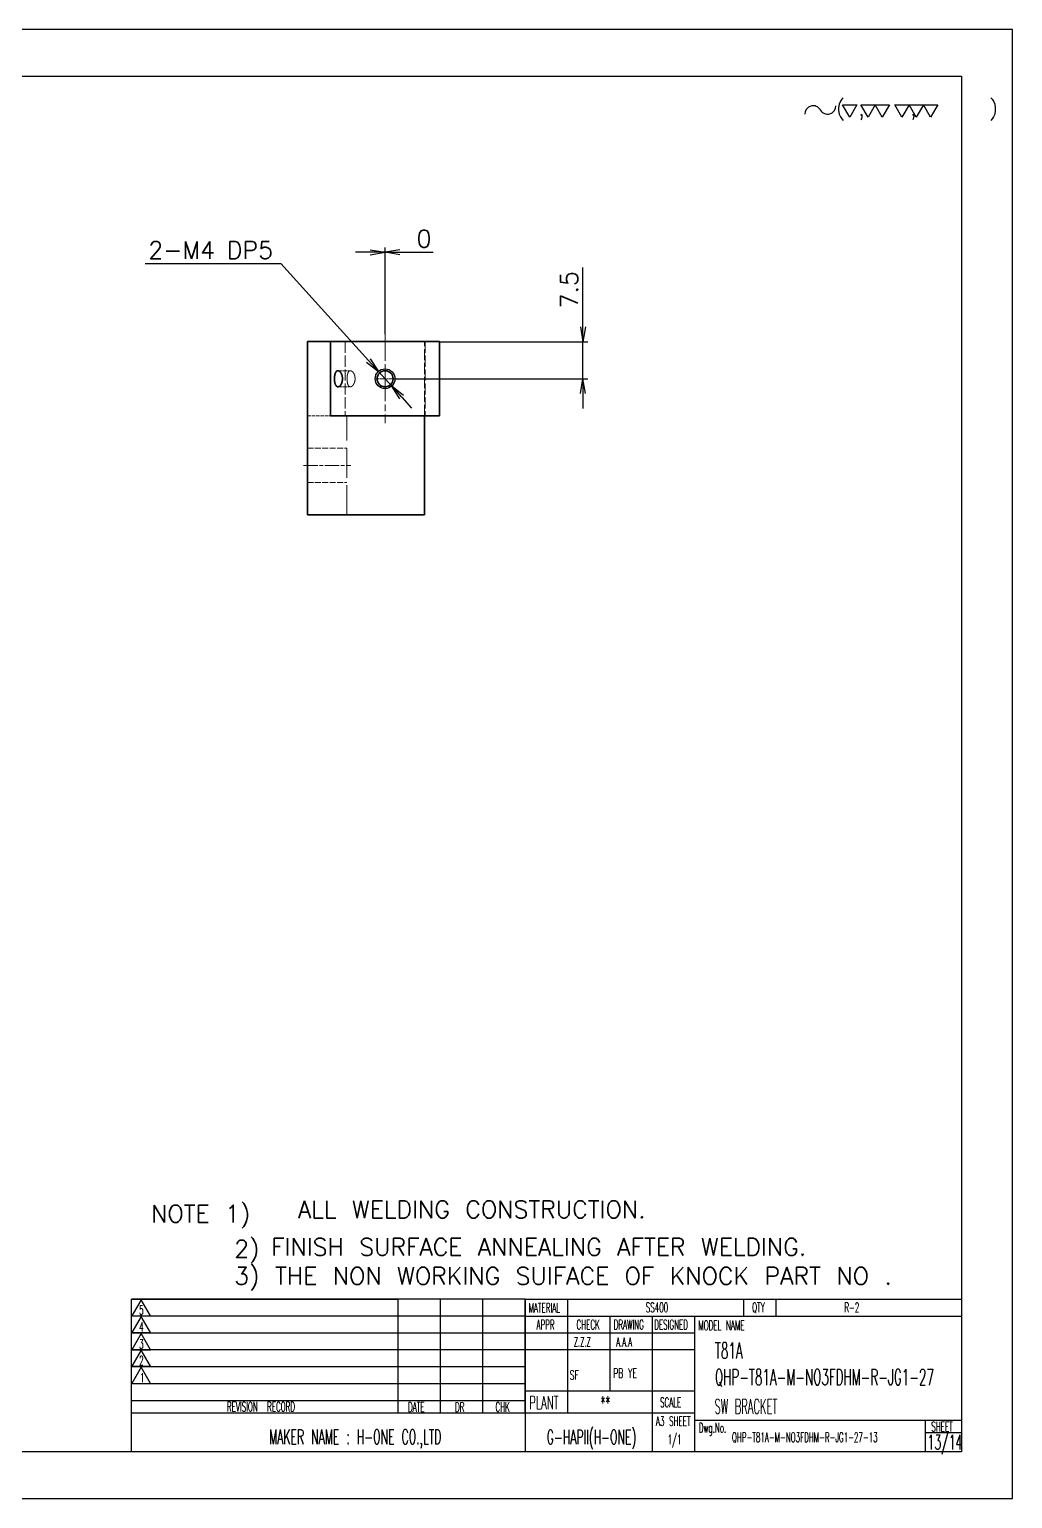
# Model space of a CAD drawing. Header units: inches. Extents: x 23 to 1845, y 4 to 536.
# Drawn here: x 933.1 to 1131.9, y 20.8 to 317.8 of the extents above; entities that cross this region are included whole.
import ezdxf

# ---------------------------------------------------------------- set-up
doc = ezdxf.new("R2010")
doc.units = ezdxf.units.IN
doc.header["$MEASUREMENT"] = 0
doc.linetypes.add('AM_ISO02W050', pattern=[7.5, 6, -1.5])
doc.linetypes.add('AM_ISO08W050', pattern=[18, 12, -1.5, 3, -1.5])
doc.layers.add('AM_7', color=2, linetype='AM_ISO08W050', lineweight=25)
doc.layers.add('AM_HID', color=1, linetype='AM_ISO02W050', lineweight=25)
for name, color, linetype in [('list', 3, 'Continuous'), ('title_frame', 7, 'Continuous'), ('word_dim', 253, 'Continuous')]:
    doc.layers.add(name, color=color, linetype=linetype)
doc.styles.add('MX_NOTE_STANDARD', font='txt.shx', dxfattribs={"bigfont": 'bigfont.shx'})
doc.styles.get("Standard").update_dxf_attribs({"font": 'txt', "bigfont": 'gbcbig.shx'})
doc.dimstyles.new('STANDARD 1-1', dxfattribs={"dimtxt": 3.5, "dimasz": 3, "dimexe": 1, "dimexo": 0, "dimgap": 1, "dimtad": 3, "dimdsep": 46, "dimtxsty": 'Standard', "dimblk1": 'OPEN', "dimblk2": 'OPEN', "dimsah": 1, "dimcen": 0, "dimclrd": 256, "dimclre": 256, "dimclrt": 3, "dimazin": 2, "dimtfac": 1, "dimtmove": 0, "dimatfit": 3, "dimldrblk": 'OPEN', "dimfxl": 0, "dimtolj": 1, "dimlwd": 25, "dimlwe": 25, "dimarcsym": 0})
doc.dimstyles.new('STANDARD 1-1$3', dxfattribs={"dimtxt": 3.5, "dimasz": 3, "dimexe": 1, "dimexo": 0, "dimgap": 1, "dimtad": 3, "dimtoh": 1, "dimdsep": 46, "dimtxsty": 'Standard', "dimblk1": 'OPEN', "dimblk2": 'OPEN', "dimsah": 1, "dimcen": 0, "dimclrd": 256, "dimclre": 256, "dimclrt": 3, "dimazin": 2, "dimtfac": 1, "dimtmove": 0, "dimatfit": 3, "dimldrblk": 'OPEN', "dimfxl": 0, "dimtolj": 1, "dimlwd": 25, "dimlwe": 25, "dimarcsym": 0})

# ---------------------------------------------------------------- blocks, each defined once
blk = doc.blocks.new('shiage0')
at = {"layer": 'word_dim', "color": 3, "linetype": 'Continuous'}
for centre, start, end in [((1.69, 0), 30, 180), ((4.61, 1.69), 210, 0)]:
    blk.add_arc(centre, 1.69, start, end, dxfattribs=at)
blk = doc.blocks.new('_Open')
at = {"color": 0, "lineweight": -2}
for p, q in [((-1, 0.167), (0, 0)), ((-1, -0.167), (0, 0)), ((0, 0), (-1, 0))]:
    blk.add_line(p, q, dxfattribs=at)
blk = doc.blocks.new('*D67')
at = {"layer": 'DEFPOINTS', "color": 0, "ltscale": 2, "transparency": 16777216}
for p in [(1016.05, 254.68), (1045.04, 254.68), (1007.16, 247.18)]:
    blk.add_point(p, dxfattribs=at)
at = {"layer": 'word_dim', "lineweight": 25, "ltscale": 2, "transparency": 16777216}
for p, q in [((1045.04, 257.68), (1045.04, 269.68)), ((1016.05, 254.68), (1046.04, 254.68)), ((1045.04, 247.18), (1045.04, 254.68)), ((1007.16, 247.18), (1046.04, 247.18)), ((1045.04, 244.18), (1045.04, 241.18))]:
    blk.add_line(p, q, dxfattribs=at)
at = {"layer": 'word_dim', "lineweight": 25, "ltscale": 2, "transparency": 16777216, "xscale": 3, "yscale": 3, "zscale": 3}
for p, rotation in [((1045.04, 254.68), 270), ((1045.04, 247.18), 90)]:
    blk.add_blockref('_Open', p, dxfattribs=dict(at, rotation=rotation))
at = {"layer": 'word_dim', "color": 3, "ltscale": 2, "transparency": 16777216, "insert": (1042.29, 265.18), "char_height": 3.5, "attachment_point": 5, "rotation": 90}
blk.add_mtext('\\A1;7.5', dxfattribs=at)
blk = doc.blocks.new('*D68')
at = {"layer": 'DEFPOINTS', "color": 0, "ltscale": 2, "transparency": 16777216}
for p in [(1005.05, 272.75), (1005.05, 256.18), (1005.05, 256.18)]:
    blk.add_point(p, dxfattribs=at)
at = {"layer": 'word_dim', "lineweight": 25, "ltscale": 2, "transparency": 16777216}
for p, q in [((1005.05, 256.18), (1005.05, 273.75)), ((1005.05, 256.18), (1005.05, 273.75)), ((1002.05, 272.75), (999.05, 272.75)), ((1008.05, 272.75), (1014.8, 272.75))]:
    blk.add_line(p, q, dxfattribs=at)
at = {"layer": 'word_dim', "lineweight": 25, "ltscale": 2, "transparency": 16777216, "xscale": 3, "yscale": 3, "zscale": 3}
blk.add_blockref('_Open', (1005.05, 272.75), dxfattribs=at)
at = {"layer": 'word_dim', "lineweight": 25, "ltscale": 2, "transparency": 16777216, "xscale": 3, "yscale": 3, "zscale": 3, "rotation": 180}
blk.add_blockref('_Open', (1005.05, 272.75), dxfattribs=at)
at = {"layer": 'word_dim', "color": 3, "ltscale": 2, "transparency": 16777216, "insert": (1012.93, 275.5), "char_height": 3.5, "attachment_point": 5}
blk.add_mtext('\\A1;0', dxfattribs=at)
blk = doc.blocks.new('*D69')
at = {"layer": 'DEFPOINTS', "color": 0, "ltscale": 2, "transparency": 16777216}
for p in [(1003.71, 248.67), (1006.39, 245.7)]:
    blk.add_point(p, dxfattribs=at)
at = {"layer": 'word_dim', "lineweight": 25, "ltscale": 2, "transparency": 16777216}
for p, q in [((956.57, 270.45), (984.01, 270.45)), ((984.01, 270.45), (1001.7, 250.89)), ((1006.39, 245.7), (1003.71, 248.67)), ((1008.41, 243.47), (1010.42, 241.25))]:
    blk.add_line(p, q, dxfattribs=at)
at = {"layer": 'word_dim', "lineweight": 25, "ltscale": 2, "transparency": 16777216, "xscale": 3, "yscale": 3, "zscale": 3}
for p, rotation in [((1003.71, 248.67), 312.1323329685692), ((1006.39, 245.7), 132.1323329685693)]:
    blk.add_blockref('_Open', p, dxfattribs=dict(at, rotation=rotation))
at = {"layer": 'word_dim', "color": 3, "ltscale": 2, "transparency": 16777216, "insert": (969.79, 273.2), "char_height": 3.5, "attachment_point": 5}
blk.add_mtext('\\A1;{\\Fromans,bigfont|c134;2-M4 DP5}', dxfattribs=at)

msp = doc.modelspace()

# ---------------------------------------------------------------- linework, layer by layer
at = {"color": 7, "lineweight": 35, "ltscale": 0.117493}
msp.add_line((994.05272, 254.68322), (989.353, 254.68322), dxfattribs=at)
at = {"color": 7, "lineweight": 35}
for p, q in [((989.353, 219.68322), (989.353, 254.68322)), ((1013.05276, 219.68322), (1013.05274, 239.68323)), ((1013.05276, 219.68322), (989.353, 219.68322))]:
    msp.add_line(p, q, dxfattribs=at)
at = {"color": 7, "lineweight": 35, "ltscale": 0.469454}
for p, q in [((994.05273, 254.68322), (1012.83091, 254.68323)), ((994.05274, 239.68322), (1012.83091, 239.68323))]:
    msp.add_line(p, q, dxfattribs=at)
at = {"color": 7, "lineweight": 35, "ltscale": 0.375}
for p, q in [((994.05273, 254.68322), (994.05274, 239.68322)), ((1016.05273, 254.68323), (1016.05274, 239.68323))]:
    msp.add_line(p, q, dxfattribs=at)
at = {"color": 7, "lineweight": 35, "ltscale": 0.080546}
for p, q in [((1012.83091, 254.68323), (1016.05273, 254.68323)), ((1012.83091, 239.68323), (1016.05274, 239.68323))]:
    msp.add_line(p, q, dxfattribs=at)
at = {"color": 7, "lineweight": 35}
msp.add_circle((1005.05276, 247.18322), 1.621, dxfattribs=at)
for points, knots in [([(994.89515, 247.96037), (994.8317, 247.66032), (994.80358, 247.32644), (994.80583, 246.98247), (994.8625, 246.40136), (995.02901, 245.93294), (995.12337, 245.76255), (995.26777, 245.62148), (995.43387, 245.57136), (995.46426, 245.56537), (995.49501, 245.5624), (995.5261, 245.56242)], [0, 0, 0, 0, 0, 0, 2.899759697, 2.899759697, 2.899759697, 5.073768773, 5.073768773, 5.073768773, 5.546826037, 5.546826037, 5.546826037, 5.546826037, 5.546826037, 5.546826037]), ([(994.89515, 247.96037), (994.93825, 248.16423), (994.99766, 248.35247), (995.07519, 248.51777), (995.21101, 248.69447), (995.37592, 248.77958), (995.42505, 248.79592), (995.47524, 248.80396), (995.52635, 248.80396)], [0, 0, 0, 0, 0, 0, 1.970074443, 1.970074443, 1.970074443, 2.747643967, 2.747643967, 2.747643967, 2.747643967, 2.747643967, 2.747643967]), ([(995.52635, 248.80396), (995.62925, 248.80396), (995.73587, 248.77136), (995.84144, 248.70675), (996.08424, 248.48482), (996.27337, 248.13659), (996.35755, 247.90116), (996.43835, 247.51907), (996.44518, 247.12443), (996.43867, 246.98937), (996.41571, 246.78858), (996.37325, 246.59465), (996.35675, 246.53022), (996.33823, 246.4674), (996.3177, 246.40608)], [0, 0, 0, 0, 0, 0, 1.565438979, 1.565438979, 1.565438979, 3.826784405, 3.826784405, 3.826784405, 5.004505367, 5.004505367, 5.004505367, 5.60241359, 5.60241359, 5.60241359, 5.60241359, 5.60241359, 5.60241359]), ([(995.5261, 245.56242), (995.61446, 245.56248), (995.70558, 245.58667), (995.79644, 245.63457), (995.95739, 245.76026), (996.09927, 245.9442), (996.15968, 246.03989), (996.22762, 246.17103), (996.2845, 246.31288), (996.2961, 246.34355), (996.30716, 246.37462), (996.3177, 246.40608)], [0, 0, 0, 0, 0, 0, 1.344534595, 1.344534595, 1.344534595, 2.477856428, 2.477856428, 2.477856428, 2.784639233, 2.784639233, 2.784639233, 2.784639233, 2.784639233, 2.784639233])]:
    msp.add_open_spline(points, degree=5, knots=knots, dxfattribs=at)
at = {"layer": 'AM_7', "lineweight": 13, "ltscale": 0.450015}
msp.add_line((1005.05273, 256.18328), (1005.05274, 238.18267), dxfattribs=at)
at = {"layer": 'AM_7', "lineweight": 13, "ltscale": 0.105365}
for p, q in [((1007.16006, 247.18322), (1002.94546, 247.18322)), ((1005.05276, 249.29052), (1005.05276, 245.07592))]:
    msp.add_line(p, q, dxfattribs=at)
at = {"layer": 'AM_7', "lineweight": 13, "ltscale": 0.24}
msp.add_line((988.55299, 229.68322), (998.153, 229.68322), dxfattribs=at)
at = {"layer": 'AM_HID', "lineweight": 13, "ltscale": 0.475}
msp.add_line((1013.05273, 254.68322), (994.05272, 254.68322), dxfattribs=at)
at = {"layer": 'AM_HID', "lineweight": 13, "ltscale": 0.375}
for p, q in [((996.95273, 254.68322), (996.95274, 239.68322)), ((1013.05274, 239.68323), (1013.05273, 254.68322)), ((1013.15273, 254.68323), (1013.15274, 239.68323))]:
    msp.add_line(p, q, dxfattribs=at)
at = {"layer": 'AM_HID', "lineweight": 13, "ltscale": 0.06279}
msp.add_line((995.52653, 248.80423), (998.03815, 248.80423), dxfattribs=at)
at = {"layer": 'AM_HID', "lineweight": 13, "ltscale": 0.062789}
msp.add_line((995.52657, 245.56223), (998.03811, 245.56223), dxfattribs=at)
at = {"layer": 'AM_HID', "lineweight": 13, "ltscale": 0.117493}
msp.add_line((989.353, 239.68328), (994.05272, 239.68328), dxfattribs=at)
at = {"layer": 'AM_HID', "lineweight": 13}
msp.add_line((997.353, 219.68322), (997.353, 239.68328), dxfattribs=at)
at = {"layer": 'AM_HID', "lineweight": 13, "ltscale": 0.2}
for p, q in [((989.353, 233.18322), (997.353, 233.18322)), ((989.353, 226.18322), (997.353, 226.18322))]:
    msp.add_line(p, q, dxfattribs=at)
at = {"layer": 'AM_HID', "lineweight": 13}
for points, knots in [([(997.43566, 247.96037), (997.37901, 247.66019), (997.35526, 247.32623), (997.35733, 246.98124), (997.40542, 246.40037), (997.55672, 245.93222), (997.64426, 245.76163), (997.78286, 245.62076), (997.94683, 245.5711), (997.97702, 245.56519), (998.0077, 245.56232), (998.03884, 245.56245)], [0, 0, 0, 0, 0, 0, 2.901451955, 2.901451955, 2.901451955, 5.073057502, 5.073057502, 5.073057502, 5.546868692, 5.546868692, 5.546868692, 5.546868692, 5.546868692, 5.546868692]), ([(997.43566, 247.96037), (997.47407, 248.16383), (997.5276, 248.35182), (997.59875, 248.51735), (997.72723, 248.69439), (997.88847, 248.77955), (997.93691, 248.79589), (997.98675, 248.8039), (998.03783, 248.80389)], [0, 0, 0, 0, 0, 0, 1.956314385, 1.956314385, 1.956314385, 2.72859968, 2.72859968, 2.72859968, 2.72859968, 2.72859968, 2.72859968]), ([(998.03783, 248.80389), (998.14101, 248.80387), (998.24927, 248.77109), (998.3577, 248.70641), (998.60934, 248.48493), (998.80959, 248.13805), (998.90043, 247.90355), (998.98757, 247.52143), (998.99491, 247.12567), (998.98784, 246.98961), (998.9631, 246.78853), (998.91759, 246.59459), (998.89992, 246.53014), (998.88012, 246.46734), (998.85821, 246.40608)], [0, 0, 0, 0, 0, 0, 1.559977216, 1.559977216, 1.559977216, 3.816885092, 3.816885092, 3.816885092, 4.98952196, 4.98952196, 4.98952196, 5.585856723, 5.585856723, 5.585856723, 5.585856723, 5.585856723, 5.585856723]), ([(998.03884, 245.56245), (998.12737, 245.5628), (998.21963, 245.58735), (998.31253, 245.63553), (998.47851, 245.76132), (998.62682, 245.94482), (998.69035, 246.04021), (998.76227, 246.17116), (998.82281, 246.31292), (998.83517, 246.34357), (998.84697, 246.37462), (998.85821, 246.40608)], [0, 0, 0, 0, 0, 0, 1.347076082, 1.347076082, 1.347076082, 2.484467971, 2.484467971, 2.484467971, 2.79224672, 2.79224672, 2.79224672, 2.79224672, 2.79224672, 2.79224672])]:
    msp.add_open_spline(points, degree=5, knots=knots, dxfattribs=at)
at = {"layer": 'title_frame'}
for p, q in [((953.76597, 30.27154), (953.76597, 61.14154)), ((953.76597, 61.14154), (1007.66597, 61.14154)), ((1033.39097, 61.14154), (953.76597, 61.14154)), ((955.74602, 61.02056), (953.86638, 57.76493)), ((957.62566, 57.76493), (955.74602, 61.02056)), ((1007.66597, 38.11154), (1007.66597, 61.14154)), ((1016.24097, 38.11154), (1016.24097, 61.14154)), ((1016.24097, 38.11154), (1016.24097, 61.14154)), ((1024.81597, 38.11154), (1024.81597, 61.14154)), ((1024.81597, 38.11154), (1024.81597, 61.14154)), ((1033.39097, 61.14154), (1033.39097, 57.71154)), ((1033.39097, 61.14154), (1033.39097, 30.27154)), ((1033.39097, 61.14154), (1033.39097, 30.27154)), ((1033.39097, 38.11154), (1033.39097, 61.14154)), ((1033.39097, 61.14154), (1121.59097, 61.14154)), ((1041.96597, 38.11154), (1041.96597, 61.14154)), ((1077.49097, 61.14154), (1077.49097, 57.71154)), ((1084.06357, 61.14154), (1084.06357, 57.71154)), ((1007.66597, 57.71154), (953.76597, 57.71154)), ((1033.39097, 57.71154), (953.76597, 57.71154)), ((953.86638, 57.76493), (957.62566, 57.76493)), ((955.74602, 57.61281), (953.86638, 54.35718)), ((957.62566, 54.35718), (955.74602, 57.61281)), ((1033.39097, 57.71154), (1121.59097, 57.71154)), ((1050.54097, 42.61618), (1050.54097, 57.71154)), ((1059.11597, 30.27154), (1059.11597, 57.71154)), ((1067.69097, 30.27154), (1067.69097, 57.71154)), ((1007.66597, 54.28154), (953.76597, 54.28154)), ((1033.39097, 54.28154), (953.76597, 54.28154)), ((953.86638, 54.35718), (957.62566, 54.35718)), ((955.74602, 54.15386), (953.86638, 50.89823)), ((957.62566, 50.89823), (955.74602, 54.15386)), ((1067.69097, 54.28154), (1033.39097, 54.28154)), ((1007.66597, 50.85154), (953.76597, 50.85154)), ((1033.39097, 50.85154), (953.76597, 50.85154)), ((953.86638, 50.89823), (957.62566, 50.89823)), ((955.74602, 50.80898), (953.86638, 47.55335)), ((957.62566, 47.55335), (955.74602, 50.80898)), ((1067.69097, 50.85154), (1033.39097, 50.85154)), ((953.86638, 47.55335), (957.62566, 47.55335)), ((1007.66597, 47.42154), (953.76597, 47.42154)), ((1033.39097, 47.42154), (953.76597, 47.42154)), ((955.74602, 47.35003), (953.86638, 44.0944)), ((957.62566, 44.0944), (955.74602, 47.35003)), ((1007.66597, 43.99154), (953.76597, 43.99154)), ((1033.39097, 43.99154), (953.76597, 43.99154)), ((953.86638, 44.0944), (957.62566, 44.0944)), ((1033.39097, 42.61618), (1067.69097, 42.61618)), ((1007.66597, 40.56154), (953.76597, 40.56154)), ((1033.39097, 40.56154), (953.76597, 40.56154)), ((1033.39097, 38.11154), (953.76597, 38.11154)), ((1067.69097, 38.11154), (1033.39097, 38.11154)), ((1067.69097, 36.64154), (1121.59097, 36.64154)), ((1114.24097, 36.64154), (1114.24097, 30.27154)), ((1114.24097, 34.19154), (1121.59097, 34.19154)), ((1121.59097, 30.27154), (1067.69097, 30.27154))]:
    msp.add_line(p, q, dxfattribs=at)
at = {"layer": 'title_frame', "color": 4}
msp.add_lwpolyline([(1131.91597, 317.80904), (711.91597, 317.80904), (711.91597, 20.80904), (1131.91597, 20.80904)], close=True, dxfattribs=at)
at = {"layer": 'title_frame'}
msp.add_lwpolyline([(722.24097, 308.34654), (1121.59097, 308.34654), (1121.59097, 30.27154), (722.24097, 30.27154)], close=True, dxfattribs=at)
at = {"layer": 'title_frame', "color": 3, "linetype": 'Continuous'}
for points in [[(1098.99929, 300.08804), (1097.55429, 302.59085), (1100.44429, 302.59085)], [(1102.68338, 300.08804), (1101.23838, 302.59085), (1107.01838, 302.59085), (1105.57338, 300.08804), (1104.12838, 302.59085)], [(1109.54592, 300.08804), (1108.10092, 302.59085), (1116.77092, 302.59085), (1115.32592, 300.08804), (1113.88092, 302.59085), (1112.43592, 300.08804), (1110.99092, 302.59085)]]:
    msp.add_lwpolyline(points, close=True, dxfattribs=at)
at = {"layer": 'word_dim', "color": 0, "ltscale": 2}
msp.add_circle((1005.05273, 247.18298), 2, dxfattribs=at)

# ---------------------------------------------------------------- block references
at = {"layer": 'title_frame', "color": 3, "linetype": 'Continuous'}
msp.add_blockref('shiage0', (1089.8947, 300.68191), dxfattribs=at)

# ---------------------------------------------------------------- texts
at = {"layer": 'list', "linetype": 'Continuous', "ltscale": 2}
for s, p in [('2) ', (974.55896, 69.56246)), ('FINISH SURFACE ANNEALING AFTER WELDING.', (982.02502, 69.9366))]:
    msp.add_text(s, height=3.5, dxfattribs=at).set_placement(p)
at = {"layer": 'title_frame', "color": 3, "linetype": 'Continuous'}
msp.add_text('( ,   ,     )', height=3, dxfattribs=at).set_placement((1096.217, 300.41015))
at = {"layer": 'title_frame', "color": 3, "style": 'MX_NOTE_STANDARD'}
for s, height, width, p in [('5', 1.87964, 0.545, (955.35125, 57.98594)), ('MATERIAL', 1.933344, 0.545, (1034.0631, 58.4099)), ('SS400', 1.933344, 0.545, (1057.76434, 58.49382)), ('QTY', 1.933344, 0.545, (1079.2641, 58.49382)), ('R-2', 1.933344, 0.545, (1097.89192, 58.49382)), ('4', 1.87964, 0.545, (955.35125, 54.57819)), ('APPR', 1.933344, 0.545, (1035.65878, 55.00814)), ('CHECK', 1.933344, 0.545, (1043.75464, 55.00814)), ('DRAWING', 1.933344, 0.545, (1051.27414, 55.00814)), ('DESIGNED', 1.933344, 0.545, (1059.46562, 55.00814)), ('MODEL NAME', 1.933344, 0.545, (1068.39406, 54.86079)), ('3', 1.87964, 0.545, (955.35125, 51.11924)), ('Z.Z.Z', 1.862, 0.545, (1043.1906, 51.54179)), ('A.A.A', 1.862, 0.545, (1051.7656, 51.54179)), ('T81A', 3.234, 0.545, (1071.7322, 49.13835)), ('2', 1.87964, 0.545, (955.35125, 47.77436)), ('1', 1.87964, 0.545, (955.54749, 44.31541)), ('SF', 1.862, 0.6, (1042.38761, 44.86249)), ('PB YE', 1.862, 0.6, (1051.19608, 45.24194)), ('QHP-T81A-M-NO3FDHM-R-JG1-27', 3.234, 0.545, (1071.7322, 43.77198)), ('REVISION  RECORD', 1.933344, 0.545, (973.08982, 38.4287)), ('DATE', 1.933344, 0.545, (1009.70327, 38.34884)), ('DR', 1.933344, 0.545, (1019.19726, 38.33863)), ('CHK', 1.933344, 0.545, (1027.3739, 38.37139)), ('PLANT', 2.6852, 0.545, (1034.22703, 38.86537)), ('**', 2.6852, 0.545, (1048.58393, 38.86537)), ('SCALE', 1.933344, 0.545, (1060.64159, 39.30599)), ('SW BRACKET', 2.94, 0.5, (1071.65846, 37.98039)), ('A3 SHEET', 1.933344, 0.545, (1059.82059, 35.48844)), ('Dwg.No.', 1.933344, 0.545, (1068.47991, 34.16954)), ('SHEET', 1.933344, 0.545, (1115.48089, 34.39893)), ('MAKER NAME : H-ONE CO.,LTD', 2.94, 0.545, (981.59545, 31.83811)), ('G-HAPII(H-ONE)', 2.94, 0.545, (1037.74686, 31.78985)), ('1/1', 1.933344, 0.545, (1062.17233, 31.80914)), ('QHP-T81A-M-NO3FDHM-R-JG1-27-13', 1.933344, 0.545, (1075.18221, 32.23872)), ('13/14', 2.94, 0.545, (1114.72543, 30.73773))]:
    msp.add_text(s, height=height, dxfattribs=dict(at, width=width)).set_placement(p)
at = {"layer": 'word_dim', "color": 3, "linetype": 'Continuous'}
msp.add_text('NOTE 1) ', height=3.5, dxfattribs=at).set_placement((957.74877, 76.65084))
at = {"layer": 'word_dim', "color": 3, "char_height": 3.5, "attachment_point": 1}
for s, insert, width in [('    ALL WELDING CONSTRUCTION.', (974.96047, 81.02209), 151.6666667), ('3) THE NON WORKING SUIFACE OF KNOCK PART NO .', (974.57853, 67.57598), 176.0668255)]:
    msp.add_mtext(s, dxfattribs=dict(at, insert=insert, width=width))

# ---------------------------------------------------------------- dimensions: what is measured, and where the dimension line sits
at = {"layer": 'word_dim', "ltscale": 2}
dim = msp.add_diameter_dim_2p(p1=(1006.39442, 245.69978), p2=(1003.71104, 248.66617), text='{\\Fromans,bigfont|c134;<> DP5}', dimstyle='STANDARD 1-1$3', override={"dimpost": '2-M<>'}, dxfattribs=at)
dim.commit()
dim.dimension.update_dxf_attribs({"geometry": '*D69', "text_midpoint": (969.79038, 270.4483), "dimtype": 163})
dim = msp.add_linear_dim(base=(1005.0527311105, 272.7458705007), p1=(1005.0527311105, 256.1832826083), p2=(1005.0527311105, 256.1832826083), dimstyle='STANDARD 1-1', dxfattribs=at)
dim.commit()
dim.dimension.update_dxf_attribs({"geometry": '*D68', "text_midpoint": (1012.9277311105, 275.4958705007)})
dim = msp.add_linear_dim(base=(1045.03958, 254.68323), p1=(1007.16006, 247.18322), p2=(1016.05273, 254.68323), angle=90, dimstyle='STANDARD 1-1', dxfattribs=at)
dim.commit()
dim.dimension.update_dxf_attribs({"geometry": '*D67', "text_midpoint": (1042.28958, 265.18323)})

doc.saveas('drawing.dxf')
